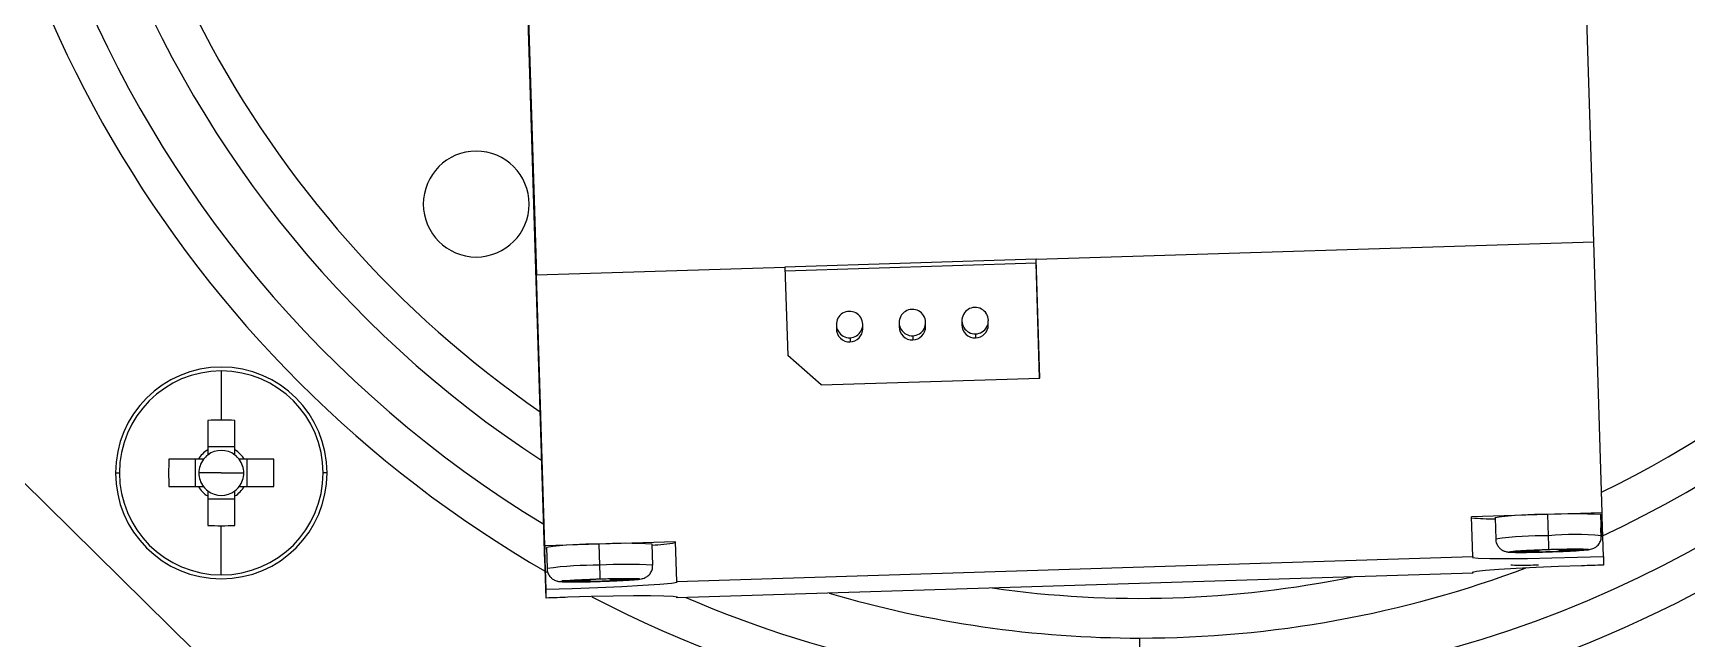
# Model space of a CAD drawing. Header units: millimetres. Extents: x 0 to 1189, y 0 to 841.
# Drawn here: x 477.04 to 502.06, y 410.34 to 419.49 of the extents above; entities that cross this region are included whole.
import ezdxf

# ---------------------------------------------------------------- set-up
doc = ezdxf.new("R2010")
doc.units = ezdxf.units.MM

msp = doc.modelspace()

# ---------------------------------------------------------------- linework, layer by layer
at = {"color": 7, "linetype": 'Continuous', "lineweight": 25}
for p, q in [((500.646, 416.339), (500.457, 422.432)), ((484.464, 421.935), (484.654, 415.841)), ((484.654, 415.595), (484.464, 421.689)), ((471.968, 417.56), (484.714, 405.001)), ((492.21, 416.077), (500.646, 416.339)), ((500.773, 412.243), (500.646, 416.339)), ((492.21, 416.075), (488.412, 415.958)), ((492.266, 414.278), (492.21, 416.077)), ((492.21, 416.077), (492.21, 416.075)), ((492.21, 416.015), (492.21, 416.075)), ((484.654, 415.842), (488.412, 415.959)), ((484.654, 415.841), (484.654, 415.842)), ((484.781, 411.746), (484.654, 415.842)), ((488.412, 415.959), (488.453, 414.622)), ((492.21, 416.015), (488.414, 415.897)), ((492.264, 414.278), (492.21, 416.015)), ((484.654, 415.595), (484.654, 415.594)), ((484.781, 411.498), (484.654, 415.594)), ((489.189, 415.089), (489.189, 415.027)), ((489.589, 415.027), (489.589, 415.089)), ((490.139, 415.119), (490.139, 415.057)), ((490.539, 415.057), (490.539, 415.119)), ((491.088, 415.148), (491.088, 415.086)), ((491.488, 415.086), (491.488, 415.148)), ((489.396, 414.889), (489.396, 414.827)), ((490.345, 414.919), (490.345, 414.857)), ((491.295, 414.948), (491.295, 414.886)), ((488.96, 414.176), (488.453, 414.622)), ((479.885, 414.389), (479.885, 413.645)), ((488.96, 414.176), (492.266, 414.278)), ((479.679, 413.641), (479.679, 413.194)), ((480.091, 413.194), (480.091, 413.641)), ((479.538, 413.053), (479.091, 413.053)), ((479.491, 413.053), (479.491, 412.641)), ((479.614, 413.053), (479.538, 413.053)), ((480.091, 413.241), (479.679, 413.241)), ((479.679, 413.194), (479.679, 413.118)), ((480.091, 413.118), (480.091, 413.194)), ((480.232, 413.053), (480.156, 413.053)), ((480.679, 413.053), (480.232, 413.053)), ((480.278, 412.641), (480.278, 413.053)), ((478.285, 412.847), (478.343, 412.847)), ((479.885, 412.847), (479.544, 412.847)), ((479.885, 412.847), (480.225, 412.847)), ((481.485, 412.847), (481.426, 412.847)), ((479.091, 412.641), (479.538, 412.641)), ((479.538, 412.641), (479.614, 412.641)), ((479.679, 412.576), (479.679, 412.5)), ((480.091, 412.5), (480.091, 412.576)), ((480.156, 412.641), (480.232, 412.641)), ((480.232, 412.641), (480.679, 412.641)), ((479.679, 412.5), (479.679, 412.054)), ((479.679, 412.454), (480.091, 412.454)), ((480.091, 412.054), (480.091, 412.5)), ((500.773, 412.243), (498.798, 412.181)), ((498.817, 411.582), (498.798, 412.181)), ((499.153, 412.167), (499.163, 411.847)), ((499.962, 411.897), (499.953, 412.217)), ((500.762, 411.897), (500.752, 412.217)), ((500.773, 412.185), (500.773, 412.243)), ((500.792, 411.586), (500.773, 412.185)), ((479.885, 411.306), (479.885, 412.05)), ((486.756, 411.807), (484.781, 411.746)), ((486.775, 411.208), (486.756, 411.807)), ((500.757, 411.87), (500.752, 412.019)), ((484.781, 411.746), (484.781, 411.689)), ((484.8, 411.089), (484.781, 411.689)), ((484.8, 410.956), (484.781, 411.555)), ((484.781, 411.555), (484.781, 411.498)), ((484.802, 411.721), (484.812, 411.402)), ((485.612, 411.451), (485.602, 411.771)), ((486.411, 411.451), (486.401, 411.771)), ((486.775, 411.208), (498.817, 411.582)), ((499.809, 411.663), (499.391, 411.65)), ((499.393, 411.66), (499.391, 411.65)), ((499.391, 411.65), (499.391, 411.659)), ((499.394, 411.66), (499.809, 411.673)), ((499.812, 411.686), (499.809, 411.673)), ((499.815, 411.686), (499.809, 411.663)), ((499.818, 411.686), (499.809, 411.65)), ((499.809, 411.673), (499.809, 411.685)), ((499.809, 411.65), (499.809, 411.663)), ((500.129, 411.66), (499.809, 411.65)), ((499.856, 411.687), (500.081, 411.694)), ((500.117, 411.695), (500.129, 411.66)), ((500.121, 411.696), (500.129, 411.673)), ((500.124, 411.696), (500.129, 411.683)), ((500.129, 411.695), (500.129, 411.683)), ((500.129, 411.683), (500.544, 411.695)), ((500.547, 411.686), (500.129, 411.673)), ((500.129, 411.673), (500.129, 411.66)), ((500.547, 411.686), (500.544, 411.695)), ((500.547, 411.695), (500.547, 411.686)), ((500.792, 411.586), (500.792, 411.452)), ((484.783, 411.498), (484.781, 411.498)), ((498.817, 411.333), (486.775, 410.96)), ((498.816, 411.347), (498.817, 411.333)), ((484.8, 410.956), (484.8, 411.089)), ((485.04, 411.204), (485.458, 411.217)), ((485.042, 411.214), (485.04, 411.204)), ((485.04, 411.204), (485.04, 411.214)), ((485.458, 411.227), (485.043, 411.214)), ((485.458, 411.204), (485.467, 411.241)), ((485.461, 411.24), (485.458, 411.227)), ((485.458, 411.227), (485.458, 411.24)), ((485.464, 411.24), (485.458, 411.217)), ((485.458, 411.217), (485.458, 411.204)), ((485.458, 411.204), (485.778, 411.214)), ((485.505, 411.242), (485.731, 411.249)), ((485.778, 411.214), (485.766, 411.25)), ((485.778, 411.227), (485.77, 411.25)), ((485.774, 411.25), (485.778, 411.237)), ((485.778, 411.237), (485.778, 411.25)), ((485.778, 411.237), (486.193, 411.25)), ((485.778, 411.227), (486.196, 411.24)), ((485.778, 411.214), (485.778, 411.227)), ((486.196, 411.24), (486.193, 411.25)), ((486.196, 411.24), (486.196, 411.25)), ((486.775, 410.96), (486.774, 410.973)), ((493.782, 409.551), (493.782, 410.351))]:
    msp.add_line(p, q, dxfattribs=at)
at = {"color": 7, "linetype": 'Continuous', "lineweight": 25, "flags": 128}
for points in [[(498.817, 411.582), (498.811, 411.569), (498.899, 411.56), (499.075, 411.555), (499.328, 411.553), (499.646, 411.556), (500.01, 411.562), (500.399, 411.573), (500.792, 411.586)], [(500.462, 411.443), (500.111, 411.431), (499.776, 411.417), (499.472, 411.402), (499.213, 411.387), (499.01, 411.371), (498.873, 411.357), (498.807, 411.344), (498.817, 411.333)], [(484.8, 411.089), (485.192, 411.1), (485.582, 411.114), (485.945, 411.131), (486.263, 411.148), (486.517, 411.165), (486.693, 411.181), (486.78, 411.196), (486.775, 411.208)], [(486.775, 410.96), (486.784, 410.971), (486.719, 410.98), (486.581, 410.985), (486.378, 410.988), (486.119, 410.987), (485.815, 410.984), (485.48, 410.977), (485.129, 410.967)]]:
    msp.add_lwpolyline(points, dxfattribs=at)
at = {"color": 7, "linetype": 'Continuous', "lineweight": 25}
for centre, radius, start, end in [((493.782, 426.951), 17.4, 90, 238.7804), ((493.782, 426.951), 17.4, 270, 90), ((493.782, 426.951), 16.6, 90, 236.9683), ((493.782, 426.951), 16.6, 294.8434, 90), ((493.782, 426.951), 18, 242.5641, 0.4223), ((493.782, 426.951), 18, 180.4223, 240.0941), ((493.782, 426.951), 16, 180, 235.4604), ((493.782, 426.951), 16, 295.8714, 0), ((483.741, 416.91), 0.8, 0, 180), ((483.741, 416.91), 0.8, 180, 0), ((490.339, 415.119), 0.2, 91.7578, 271.8022), ((490.339, 415.119), 0.2, 271.7578, 91.8022), ((491.288, 415.148), 0.2, 91.7578, 271.8022), ((491.289, 415.148), 0.2, 271.7578, 91.8022), ((489.389, 415.089), 0.2, 91.7578, 271.8022), ((489.389, 415.089), 0.2, 271.7578, 91.8022), ((490.339, 415.057), 0.2, 180.0099, 271.7968), ((490.339, 415.057), 0.2, 271.7645, 359.987), ((491.288, 415.086), 0.2, 180.0099, 271.7968), ((491.288, 415.086), 0.2, 271.7645, 359.987), ((489.389, 415.027), 0.2, 180.0099, 271.7968), ((489.389, 415.027), 0.2, 271.7645, 359.987), ((479.885, 412.847), 1.6, 0, 180), ((479.885, 412.847), 1.541, 90, 180), ((479.885, 412.847), 1.541, 0, 90), ((479.885, 407.897), 5.748, 89.999, 92.0529), ((479.885, 407.897), 5.748, 87.9471, 90.001), ((484.84, 412.847), 5.752, 177.9477, 182.0523), ((479.885, 412.847), 0.404, 120.6869, 149.3131), ((479.885, 412.847), 0.34, 142.7589, 180), ((479.885, 412.847), 0.34, 127.2411, 142.7589), ((479.885, 412.847), 0.34, 52.7589, 127.2411), ((479.885, 412.847), 0.404, 30.6869, 59.3131), ((479.885, 412.847), 0.34, 37.2411, 52.7589), ((479.885, 412.847), 0.34, 0, 37.2411), ((474.93, 412.847), 5.752, 357.9477, 2.0523), ((479.885, 412.847), 1.6, 180, 0), ((479.885, 412.847), 1.541, 180, 270), ((479.885, 412.847), 0.34, 180, 217.2411), ((479.885, 412.847), 1.541, 270, 0), ((479.885, 412.847), 0.34, 322.7589, 0), ((479.885, 412.847), 0.404, 210.6869, 239.3131), ((479.885, 412.847), 0.34, 217.2411, 232.7589), ((479.885, 412.847), 0.34, 232.7589, 307.2411), ((479.885, 412.847), 0.34, 307.2411, 322.7589), ((479.885, 412.847), 0.404, 300.6869, 329.3131), ((479.885, 417.797), 5.748, 267.9471, 270.001), ((479.885, 417.797), 5.748, 269.999, 272.0529), ((499.116, 415.581), 3.428, 264.6906, 270.6276), ((499.82, 407.883), 4.336, 88.2546, 98.8568), ((500.352, 405.775), 6.454, 86.4494, 93.5523), ((442.083, 410.049), 57.909, 1.62442, 1.82834), ((485.542, 406.277), 5.495, 89.3751, 97.7363), ((486.002, 405.329), 6.454, 86.4494, 93.5523), ((486.226, 415.185), 3.433, 272.9278, 278.8833), ((427.732, 409.604), 57.909, 1.62442, 1.82834), ((493.782, 426.951), 16.6, 270, 290.6494), ((502.095, 358.911), 52.558, 91.4203, 91.7797), ((493.782, 426.951), 16, 261.9701, 281.5865), ((486.76, 358.404), 52.588, 91.7769, 92.1362), ((493.782, 426.951), 17.4, 246.7501, 270), ((493.782, 426.951), 16.6, 253.5407, 270)]:
    msp.add_arc(centre, radius, start, end, dxfattribs=at)
at = {"color": 8, "linetype": 'Continuous', "lineweight": 25}
for centre, radius, start, end in [((499.902, 406.404), 5.493, 89.3742, 97.7377), ((500.362, 407.637), 4.279, 84.632, 95.3554), ((485.552, 405.957), 5.495, 89.375, 97.7365), ((486.012, 405.008), 6.456, 86.4505, 93.5517)]:
    msp.add_arc(centre, radius, start, end, dxfattribs=at)
at = {"color": 7, "linetype": 'Continuous', "lineweight": 25}
for points, knots in [([(499.166, 411.848), (499.165, 411.841), (499.162, 411.81), (499.182, 411.762), (499.215, 411.715), (499.253, 411.684), (499.288, 411.666), (499.316, 411.658), (499.337, 411.653), (499.364, 411.65), (499.415, 411.647), (499.49, 411.645), (499.579, 411.646), (499.596, 411.646)], [0, 0, 0, 0, 0.027387, 0.119481, 0.193273, 0.256006, 0.309503, 0.353195, 0.393826, 0.452067, 0.597833, 0.92134, 1, 1, 1, 1]), ([(499.969, 411.654), (500.042, 411.656), (500.194, 411.661), (500.393, 411.672), (500.517, 411.681), (500.573, 411.687), (500.608, 411.694), (500.65, 411.709), (500.693, 411.735), (500.735, 411.782), (500.759, 411.839), (500.761, 411.876), (500.762, 411.891)], [0, 0, 0, 0, 0.18829, 0.38674, 0.588719, 0.705002, 0.769035, 0.801866, 0.845671, 0.903111, 0.963124, 1, 1, 1, 1]), ([(499.969, 411.654), (499.905, 411.652), (499.771, 411.648), (499.585, 411.646), (499.434, 411.646), (499.353, 411.651), (499.379, 411.657), (499.391, 411.659)], [0, 0, 0, 0, 0.17304, 0.364666, 0.56497, 0.794228, 1, 1, 1, 1]), ([(499.391, 411.66), (499.391, 411.66), (499.392, 411.66), (499.393, 411.66), (499.394, 411.66)], [0, 0, 0, 0, 0.56, 1, 1, 1, 1]), ([(499.391, 411.659), (499.391, 411.659), (499.391, 411.659), (499.391, 411.66), (499.391, 411.66)], [0, 0, 0, 0, 0.56, 1, 1, 1, 1]), ([(499.394, 411.66), (499.414, 411.662), (499.456, 411.667), (499.591, 411.676), (499.726, 411.682), (499.809, 411.685)], [0, 0, 0, 0, 0.276765, 0.56249, 1, 1, 1, 1]), ([(499.596, 411.646), (499.64, 411.647), (499.746, 411.647), (499.887, 411.651), (499.966, 411.654), (499.969, 411.654)], [0, 0, 0, 0, 0.402882, 0.980761, 1, 1, 1, 1]), ([(499.809, 411.686), (499.818, 411.686), (499.833, 411.686), (499.849, 411.687), (499.856, 411.687)], [0, 0, 0, 0, 0.559998, 1, 1, 1, 1]), ([(499.809, 411.685), (499.809, 411.685), (499.809, 411.685), (499.809, 411.686), (499.809, 411.686)], [0, 0, 0, 0, 0.56, 1, 1, 1, 1]), ([(499.856, 411.687), (499.877, 411.688), (499.914, 411.689), (499.952, 411.69), (499.969, 411.691)], [0, 0, 0, 0, 0.56, 1, 1, 1, 1]), ([(500.547, 411.695), (500.558, 411.694), (500.582, 411.69), (500.531, 411.682), (500.404, 411.672), (500.204, 411.662), (500.044, 411.656), (499.969, 411.654)], [0, 0, 0, 0, 0.17304, 0.364666, 0.56497, 0.794228, 1, 1, 1, 1]), ([(499.969, 411.691), (499.99, 411.692), (500.028, 411.693), (500.065, 411.694), (500.081, 411.694)], [0, 0, 0, 0, 0.56, 1, 1, 1, 1]), ([(500.081, 411.694), (500.09, 411.694), (500.106, 411.695), (500.122, 411.696), (500.129, 411.696)], [0, 0, 0, 0, 0.560002, 1, 1, 1, 1]), ([(500.129, 411.695), (500.181, 411.696), (500.288, 411.698), (500.447, 411.699), (500.507, 411.697), (500.544, 411.695)], [0, 0, 0, 0, 0.276765, 0.56249, 1, 1, 1, 1]), ([(500.129, 411.696), (500.129, 411.696), (500.129, 411.695), (500.129, 411.695), (500.129, 411.695)], [0, 0, 0, 0, 0.56, 1, 1, 1, 1]), ([(500.544, 411.695), (500.544, 411.695), (500.545, 411.695), (500.546, 411.696), (500.547, 411.696)], [0, 0, 0, 0, 0.56, 1, 1, 1, 1]), ([(500.547, 411.696), (500.547, 411.695), (500.547, 411.695), (500.547, 411.695), (500.547, 411.695)], [0, 0, 0, 0, 0.56, 1, 1, 1, 1]), ([(484.812, 411.408), (484.815, 411.383), (484.819, 411.338), (484.852, 411.284), (484.889, 411.248), (484.925, 411.226), (484.956, 411.215), (484.979, 411.209), (485.002, 411.206), (485.031, 411.203), (485.073, 411.202), (485.101, 411.202)], [0, 0, 0, 0, 0.135661, 0.246494, 0.339107, 0.418511, 0.484418, 0.54042, 0.608283, 0.743413, 1, 1, 1, 1]), ([(486.054, 411.228), (486.081, 411.23), (486.171, 411.235), (486.209, 411.238), (486.265, 411.251), (486.301, 411.264), (486.343, 411.291), (486.383, 411.336), (486.41, 411.393), (486.409, 411.434), (486.409, 411.451)], [0, 0, 0, 0, 0.161066, 0.525795, 0.597799, 0.655504, 0.731932, 0.820935, 0.923394, 1, 1, 1, 1]), ([(499.809, 411.452), (499.755, 411.451), (499.647, 411.448), (499.485, 411.448), (499.426, 411.45), (499.391, 411.452)], [0, 0, 0, 0, 0.27664, 0.562585, 1, 1, 1, 1]), ([(485.04, 411.214), (485.04, 411.214), (485.041, 411.214), (485.043, 411.214), (485.043, 411.214)], [0, 0, 0, 0, 0.56, 1, 1, 1, 1]), ([(485.04, 411.214), (485.04, 411.214), (485.04, 411.214), (485.04, 411.214), (485.04, 411.214)], [0, 0, 0, 0, 0.56, 1, 1, 1, 1]), ([(485.043, 411.214), (485.063, 411.216), (485.105, 411.221), (485.24, 411.23), (485.376, 411.236), (485.458, 411.24)], [0, 0, 0, 0, 0.2767652, 0.5624897, 1, 1, 1, 1]), ([(485.101, 411.202), (485.122, 411.201), (485.18, 411.199), (485.35, 411.201), (485.514, 411.204), (485.605, 411.208), (485.618, 411.208)], [0, 0, 0, 0, 0.205909, 0.564381, 0.937542, 1, 1, 1, 1]), ([(485.618, 411.208), (485.554, 411.206), (485.419, 411.202), (485.241, 411.2), (485.124, 411.2), (485.101, 411.201), (485.101, 411.201)], [0, 0, 0, 0, 0.305776, 0.644396, 0.998351, 1, 1, 1, 1]), ([(485.458, 411.24), (485.467, 411.241), (485.482, 411.241), (485.498, 411.241), (485.505, 411.242)], [0, 0, 0, 0, 0.559998, 1, 1, 1, 1]), ([(485.458, 411.24), (485.458, 411.24), (485.458, 411.24), (485.458, 411.24), (485.458, 411.24)], [0, 0, 0, 0, 0.56, 1, 1, 1, 1]), ([(485.505, 411.242), (485.526, 411.242), (485.563, 411.244), (485.601, 411.245), (485.618, 411.245)], [0, 0, 0, 0, 0.56, 1, 1, 1, 1]), ([(486.196, 411.25), (486.207, 411.248), (486.231, 411.245), (486.18, 411.237), (486.053, 411.227), (485.854, 411.216), (485.694, 411.211), (485.618, 411.208)], [0, 0, 0, 0, 0.1730399, 0.364666, 0.56497, 0.7942281, 1, 1, 1, 1]), ([(485.618, 411.245), (485.639, 411.246), (485.677, 411.247), (485.714, 411.248), (485.731, 411.249)], [0, 0, 0, 0, 0.56, 1, 1, 1, 1]), ([(485.618, 411.208), (485.665, 411.21), (485.787, 411.214), (485.948, 411.221), (486.026, 411.226), (486.054, 411.228)], [0, 0, 0, 0, 0.287518, 0.74924, 1, 1, 1, 1]), ([(485.731, 411.249), (485.739, 411.249), (485.755, 411.249), (485.771, 411.25), (485.778, 411.25)], [0, 0, 0, 0, 0.560002, 1, 1, 1, 1]), ([(485.778, 411.25), (485.83, 411.251), (485.937, 411.253), (486.096, 411.254), (486.156, 411.251), (486.193, 411.25)], [0, 0, 0, 0, 0.276765, 0.56249, 1, 1, 1, 1]), ([(485.778, 411.25), (485.778, 411.25), (485.778, 411.25), (485.778, 411.25), (485.778, 411.25)], [0, 0, 0, 0, 0.56, 1, 1, 1, 1]), ([(486.193, 411.25), (486.193, 411.25), (486.194, 411.25), (486.195, 411.25), (486.196, 411.25)], [0, 0, 0, 0, 0.56, 1, 1, 1, 1]), ([(486.196, 411.25), (486.196, 411.25), (486.196, 411.25), (486.196, 411.25), (486.196, 411.25)], [0, 0, 0, 0, 0.56, 1, 1, 1, 1])]:
    msp.add_open_spline(points, degree=3, knots=knots, dxfattribs=at)
at = {"color": 8, "linetype": 'Continuous', "lineweight": 25}
msp.add_open_spline([(485.101, 411.201), (485.066, 411.203), (484.999, 411.205), (485.027, 411.211), (485.04, 411.214)], degree=3, knots=[0, 0, 0, 0, 0.525977, 1, 1, 1, 1], dxfattribs=at)

doc.saveas('drawing.dxf')
